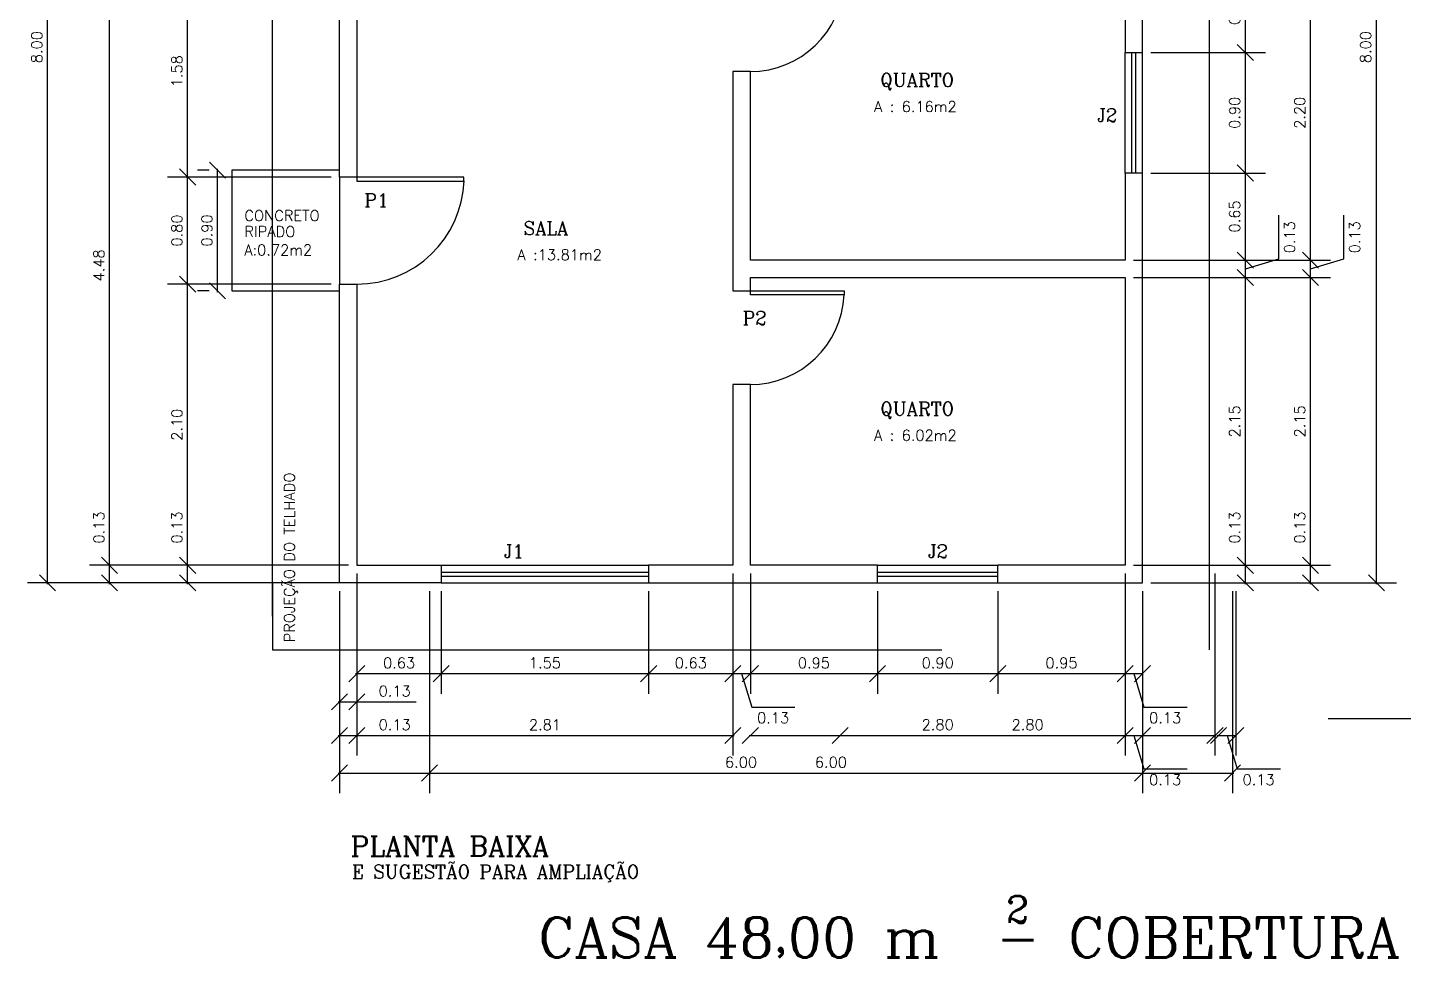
# Model space of a CAD drawing. Extents: x -49 to 264, y -41 to 22.
# Drawn here: x -48.51 to -38.22, y 8.01 to 14.95 of the extents above; entities that cross this region are included whole.
import ezdxf

# ---------------------------------------------------------------- set-up
doc = ezdxf.new("R2010")
doc.units = 0
doc.header["$LTSCALE"] = 20
doc.linetypes.add('DASHED2', pattern=[0.375, 0.25, -0.125])
doc.layers.get('0').update_dxf_attribs({"linetype": 'CONTINUOUS'})
doc.layers.get('DEFPOINTS').update_dxf_attribs({"linetype": 'CONTINUOUS'})
for name, color, linetype in [('COTA', 244, 'CONTINUOUS'), ('JANELA', 1, 'CONTINUOUS'), ('PAREDE', 7, 'CONTINUOUS'), ('PISO', 30, 'CONTINUOUS'), ('PORTA', 1, 'CONTINUOUS'), ('TEXTO', 1, 'CONTINUOUS'), ('VISTAL', 30, 'CONTINUOUS')]:
    doc.layers.add(name, color=color, linetype=linetype)
doc.styles.add('ROMANC', font='ROMANC.SHX')
doc.dimstyles.get("Standard").update_dxf_attribs({"dimtxt": 0.08, "dimasz": 0.12, "dimexe": 0.15, "dimexo": 0.0625, "dimgap": 0.04, "dimtad": 1, "dimzin": 0, "dimtxsty": 'ROMANC', "dimblk1": 'OBLIQUE', "dimblk2": 'OBLIQUE', "dimsah": 1, "dimcen": 0.09, "dimdle": 0.01, "dimclrd": 30, "dimclre": 30, "dimclrt": 244, "dimazin": 3, "dimtfac": 1, "dimtdec": 3, "dimtofl": 0, "dimtmove": 0, "dimatfit": 3, "dimtolj": 1, "dimtzin": 0})

# ---------------------------------------------------------------- blocks, each defined once
blk = doc.blocks.new('_OBLIQUE')
at = {"color": 0, "linetype": 'BYBLOCK'}
blk.add_line((-0.5, -0.5), (0.5, 0.5), dxfattribs=at)
blk = doc.blocks.new('*D260')
at = {"color": 30, "linetype": 'BYBLOCK'}
for p, q in [((-40.112, 18.804), (-38.276, 18.804)), ((-38.426, 10.794), (-38.426, 18.814)), ((-40.112, 10.804), (-38.276, 10.804))]:
    blk.add_line(p, q, dxfattribs=at)
at = {"layer": 'DEFPOINTS', "color": 0, "linetype": 'BYBLOCK'}
for p in [(-40.174, 18.804), (-38.426, 18.804), (-40.174, 10.804)]:
    blk.add_point(p, dxfattribs=at)
at = {"color": 30, "linetype": 'BYBLOCK', "xscale": 0.12, "yscale": 0.12, "zscale": 0.12}
for p, rotation in [((-38.426, 18.804), 90), ((-38.426, 10.804), 270)]:
    blk.add_blockref('_OBLIQUE', p, dxfattribs=dict(at, rotation=rotation))
at = {"color": 244, "linetype": 'BYBLOCK', "insert": (-38.506, 14.804), "char_height": 0.08, "attachment_point": 5, "rotation": 90, "style": 'ROMANC'}
blk.add_mtext('\\A1;8.00', dxfattribs=at)
blk = doc.blocks.new('*D254')
at = {"color": 30, "linetype": 'BYBLOCK'}
for p, q in [((-40.242, 13.084), (-38.768, 13.084)), ((-38.918, 10.924), (-38.918, 13.094))]:
    blk.add_line(p, q, dxfattribs=at)
at = {"layer": 'DEFPOINTS', "color": 0, "linetype": 'BYBLOCK'}
for p in [(-40.304, 13.084), (-38.918, 13.084), (-40.304, 10.934)]:
    blk.add_point(p, dxfattribs=at)
at = {"color": 30, "linetype": 'BYBLOCK', "xscale": 0.12, "yscale": 0.12, "zscale": 0.12}
for p, rotation in [((-38.918, 13.084), 90), ((-38.918, 10.934), 270)]:
    blk.add_blockref('_OBLIQUE', p, dxfattribs=dict(at, rotation=rotation))
at = {"color": 244, "linetype": 'BYBLOCK', "insert": (-38.998, 12.009), "char_height": 0.08, "attachment_point": 5, "rotation": 90, "style": 'ROMANC'}
blk.add_mtext('\\A1;2.15', dxfattribs=at)
blk = doc.blocks.new('*D253')
at = {"color": 30, "linetype": 'BYBLOCK'}
for p, q in [((-38.918, 10.934), (-38.918, 11.378)), ((-40.242, 10.934), (-38.768, 10.934)), ((-38.918, 10.794), (-38.918, 10.934)), ((-40.112, 10.804), (-38.768, 10.804))]:
    blk.add_line(p, q, dxfattribs=at)
at = {"layer": 'DEFPOINTS', "color": 0, "linetype": 'BYBLOCK'}
for p in [(-40.304, 10.934), (-38.918, 10.934), (-40.174, 10.804)]:
    blk.add_point(p, dxfattribs=at)
at = {"color": 30, "linetype": 'BYBLOCK', "xscale": 0.12, "yscale": 0.12, "zscale": 0.12}
for p, rotation in [((-38.918, 10.934), 90), ((-38.918, 10.804), 270)]:
    blk.add_blockref('_OBLIQUE', p, dxfattribs=dict(at, rotation=rotation))
at = {"color": 244, "linetype": 'BYBLOCK', "insert": (-38.998, 11.216), "char_height": 0.08, "attachment_point": 5, "rotation": 90, "style": 'ROMANC'}
blk.add_mtext('\\A1;0.13', dxfattribs=at)
blk = doc.blocks.new('*D243')
at = {"color": 30, "linetype": 'BYBLOCK'}
for p, q in [((-40.242, 13.084), (-39.255, 13.084)), ((-39.405, 10.924), (-39.405, 13.094))]:
    blk.add_line(p, q, dxfattribs=at)
at = {"layer": 'DEFPOINTS', "color": 0, "linetype": 'BYBLOCK'}
for p in [(-40.304, 13.084), (-39.405, 13.084), (-40.304, 10.934)]:
    blk.add_point(p, dxfattribs=at)
at = {"color": 30, "linetype": 'BYBLOCK', "xscale": 0.12, "yscale": 0.12, "zscale": 0.12}
for p, rotation in [((-39.405, 13.084), 90), ((-39.405, 10.934), 270)]:
    blk.add_blockref('_OBLIQUE', p, dxfattribs=dict(at, rotation=rotation))
at = {"color": 244, "linetype": 'BYBLOCK', "insert": (-39.485, 12.009), "char_height": 0.08, "attachment_point": 5, "rotation": 90, "style": 'ROMANC'}
blk.add_mtext('\\A1;2.15', dxfattribs=at)
blk = doc.blocks.new('*D242')
at = {"color": 30, "linetype": 'BYBLOCK'}
for p, q in [((-39.405, 10.934), (-39.405, 11.378)), ((-40.242, 10.934), (-39.255, 10.934)), ((-39.405, 10.794), (-39.405, 10.934)), ((-40.112, 10.804), (-39.255, 10.804))]:
    blk.add_line(p, q, dxfattribs=at)
at = {"layer": 'DEFPOINTS', "color": 0, "linetype": 'BYBLOCK'}
for p in [(-40.304, 10.934), (-39.405, 10.934), (-40.174, 10.804)]:
    blk.add_point(p, dxfattribs=at)
at = {"color": 30, "linetype": 'BYBLOCK', "xscale": 0.12, "yscale": 0.12, "zscale": 0.12}
for p, rotation in [((-39.405, 10.934), 90), ((-39.405, 10.804), 270)]:
    blk.add_blockref('_OBLIQUE', p, dxfattribs=dict(at, rotation=rotation))
at = {"color": 244, "linetype": 'BYBLOCK', "insert": (-39.485, 11.216), "char_height": 0.08, "attachment_point": 5, "rotation": 90, "style": 'ROMANC'}
blk.add_mtext('\\A1;0.13', dxfattribs=at)
blk = doc.blocks.new('*D241')
at = {"color": 30, "linetype": 'BYBLOCK'}
for p, q in [((-46.143, 18.804), (-48.506, 18.804)), ((-48.356, 10.794), (-48.356, 18.814)), ((-46.143, 10.804), (-48.506, 10.804))]:
    blk.add_line(p, q, dxfattribs=at)
at = {"layer": 'DEFPOINTS', "color": 0, "linetype": 'BYBLOCK'}
for p in [(-48.356, 18.804), (-46.08, 18.804), (-46.08, 10.804)]:
    blk.add_point(p, dxfattribs=at)
at = {"color": 30, "linetype": 'BYBLOCK', "xscale": 0.12, "yscale": 0.12, "zscale": 0.12}
for p, rotation in [((-48.356, 18.804), 90), ((-48.356, 10.804), 270)]:
    blk.add_blockref('_OBLIQUE', p, dxfattribs=dict(at, rotation=rotation))
at = {"color": 244, "linetype": 'BYBLOCK', "insert": (-48.436, 14.804), "char_height": 0.08, "attachment_point": 5, "rotation": 90, "style": 'ROMANC'}
blk.add_mtext('\\A1;8.00', dxfattribs=at)
blk = doc.blocks.new('*D235')
at = {"color": 30, "linetype": 'BYBLOCK'}
for p, q in [((-47.892, 10.924), (-47.892, 15.424)), ((-46.107, 15.414), (-48.042, 15.414))]:
    blk.add_line(p, q, dxfattribs=at)
at = {"layer": 'DEFPOINTS', "color": 0, "linetype": 'BYBLOCK'}
for p in [(-47.892, 15.414), (-46.044, 15.414), (-46.044, 10.934)]:
    blk.add_point(p, dxfattribs=at)
at = {"color": 30, "linetype": 'BYBLOCK', "xscale": 0.12, "yscale": 0.12, "zscale": 0.12}
for p, rotation in [((-47.892, 15.414), 90), ((-47.892, 10.934), 270)]:
    blk.add_blockref('_OBLIQUE', p, dxfattribs=dict(at, rotation=rotation))
at = {"color": 244, "linetype": 'BYBLOCK', "insert": (-47.972, 13.174), "char_height": 0.08, "attachment_point": 5, "rotation": 90, "style": 'ROMANC'}
blk.add_mtext('\\A1;4.48', dxfattribs=at)
blk = doc.blocks.new('*D234')
at = {"color": 30, "linetype": 'BYBLOCK'}
for p, q in [((-47.892, 10.934), (-47.892, 11.378)), ((-46.107, 10.934), (-48.042, 10.934)), ((-47.892, 10.794), (-47.892, 10.934)), ((-46.237, 10.804), (-48.042, 10.804))]:
    blk.add_line(p, q, dxfattribs=at)
at = {"layer": 'DEFPOINTS', "color": 0, "linetype": 'BYBLOCK'}
for p in [(-47.892, 10.934), (-46.044, 10.934), (-46.174, 10.804)]:
    blk.add_point(p, dxfattribs=at)
at = {"color": 30, "linetype": 'BYBLOCK', "xscale": 0.12, "yscale": 0.12, "zscale": 0.12}
for p, rotation in [((-47.892, 10.934), 90), ((-47.892, 10.804), 270)]:
    blk.add_blockref('_OBLIQUE', p, dxfattribs=dict(at, rotation=rotation))
at = {"color": 244, "linetype": 'BYBLOCK', "insert": (-47.972, 11.216), "char_height": 0.08, "attachment_point": 5, "rotation": 90, "style": 'ROMANC'}
blk.add_mtext('\\A1;0.13', dxfattribs=at)
blk = doc.blocks.new('*D228')
at = {"color": 30, "linetype": 'BYBLOCK'}
for p, q in [((-46.237, 13.034), (-47.459, 13.034)), ((-47.309, 10.924), (-47.309, 13.044))]:
    blk.add_line(p, q, dxfattribs=at)
at = {"layer": 'DEFPOINTS', "color": 0, "linetype": 'BYBLOCK'}
for p in [(-47.309, 13.034), (-46.174, 13.034), (-46.044, 10.934)]:
    blk.add_point(p, dxfattribs=at)
at = {"color": 30, "linetype": 'BYBLOCK', "xscale": 0.12, "yscale": 0.12, "zscale": 0.12}
for p, rotation in [((-47.309, 13.034), 90), ((-47.309, 10.934), 270)]:
    blk.add_blockref('_OBLIQUE', p, dxfattribs=dict(at, rotation=rotation))
at = {"color": 244, "linetype": 'BYBLOCK', "insert": (-47.389, 11.984), "char_height": 0.08, "attachment_point": 5, "rotation": 90, "style": 'ROMANC'}
blk.add_mtext('\\A1;2.10', dxfattribs=at)
blk = doc.blocks.new('*D227')
at = {"color": 30, "linetype": 'BYBLOCK'}
for p, q in [((-47.309, 10.934), (-47.309, 11.378)), ((-46.107, 10.934), (-47.459, 10.934)), ((-47.309, 10.794), (-47.309, 10.934)), ((-46.237, 10.804), (-47.459, 10.804))]:
    blk.add_line(p, q, dxfattribs=at)
at = {"layer": 'DEFPOINTS', "color": 0, "linetype": 'BYBLOCK'}
for p in [(-47.309, 10.934), (-46.044, 10.934), (-46.174, 10.804)]:
    blk.add_point(p, dxfattribs=at)
at = {"color": 30, "linetype": 'BYBLOCK', "xscale": 0.12, "yscale": 0.12, "zscale": 0.12}
for p, rotation in [((-47.309, 10.934), 90), ((-47.309, 10.804), 270)]:
    blk.add_blockref('_OBLIQUE', p, dxfattribs=dict(at, rotation=rotation))
at = {"color": 244, "linetype": 'BYBLOCK', "insert": (-47.389, 11.216), "char_height": 0.08, "attachment_point": 5, "rotation": 90, "style": 'ROMANC'}
blk.add_mtext('\\A1;0.13', dxfattribs=at)
blk = doc.blocks.new('*D275')
at = {"color": 30, "linetype": 'BYBLOCK'}
for p, q in [((11.791, 13.084), (12.459, 13.084)), ((12.309, 13.094), (12.309, 10.924)), ((11.791, 10.934), (12.459, 10.934)), ((-46.174, 10.742), (-46.174, 9.233)), ((-40.174, 10.742), (-40.174, 9.233)), ((-46.184, 9.383), (-40.164, 9.383))]:
    blk.add_line(p, q, dxfattribs=at)
at = {"layer": 'DEFPOINTS', "color": 0, "linetype": 'BYBLOCK'}
for p in [(22.485, 17.906), (22.64, 17.906), (6.424, 15.544), (8.104, 15.544), (8.104, 15.544), (22.64, 15.476), (11.491, 13.084), (11.491, 10.934), (12.309, 10.934), (-46.174, 10.804), (-40.174, 10.804), (-40.174, 9.383)]:
    blk.add_point(p, dxfattribs=at)
at = {"color": 30, "linetype": 'BYBLOCK', "xscale": 0.12, "yscale": 0.12, "zscale": 0.12}
for p, rotation in [((12.309, 13.084), 90), ((12.309, 10.934), 270), ((-46.174, 9.383), 180)]:
    blk.add_blockref('_OBLIQUE', p, dxfattribs=dict(at, rotation=rotation))
blk.add_blockref('_OBLIQUE', (-40.174, 9.383), dxfattribs=at)
at = {"color": 244, "linetype": 'BYBLOCK', "char_height": 0.08, "attachment_point": 5, "rotation": 90, "style": 'ROMANC'}
for s, insert in [('\\A1;2.43', (22.405, 16.691)), ('\\A1;2.15', (12.229, 12.009))]:
    blk.add_mtext(s, dxfattribs=dict(at, insert=insert))
at = {"color": 244, "linetype": 'BYBLOCK', "char_height": 0.08, "attachment_point": 5, "style": 'ROMANC'}
for s, insert in [('\\A1;1.68', (7.264, 15.624)), ('\\A1;6.00', (-43.174, 9.463))]:
    blk.add_mtext(s, dxfattribs=dict(at, insert=insert))
blk = doc.blocks.new('*D271')
at = {"color": 30, "linetype": 'BYBLOCK'}
for p, q in [((-46.044, 10.872), (-46.044, 9.513)), ((-46.174, 10.742), (-46.174, 9.513)), ((-46.184, 9.663), (-46.044, 9.663)), ((-46.044, 9.663), (-45.601, 9.663))]:
    blk.add_line(p, q, dxfattribs=at)
at = {"layer": 'DEFPOINTS', "color": 0, "linetype": 'BYBLOCK'}
for p in [(-46.044, 10.934), (-46.174, 10.804), (-46.044, 9.663)]:
    blk.add_point(p, dxfattribs=at)
at = {"color": 30, "linetype": 'BYBLOCK', "xscale": 0.12, "yscale": 0.12, "zscale": 0.12, "rotation": 180}
blk.add_blockref('_OBLIQUE', (-46.174, 9.663), dxfattribs=at)
at = {"color": 30, "linetype": 'BYBLOCK', "xscale": 0.12, "yscale": 0.12, "zscale": 0.12}
blk.add_blockref('_OBLIQUE', (-46.044, 9.663), dxfattribs=at)
at = {"color": 244, "linetype": 'BYBLOCK', "insert": (-45.762, 9.743), "char_height": 0.08, "attachment_point": 5, "style": 'ROMANC'}
blk.add_mtext('\\A1;0.13', dxfattribs=at)
blk = doc.blocks.new('*D262')
at = {"color": 30, "linetype": 'BYBLOCK'}
for p, q in [((-46.044, 10.661), (-46.044, 9.765)), ((-46.174, 10.531), (-46.174, 9.765)), ((-46.184, 9.915), (-46.044, 9.915)), ((-46.044, 9.915), (-45.601, 9.915))]:
    blk.add_line(p, q, dxfattribs=at)
at = {"layer": 'DEFPOINTS', "color": 0, "linetype": 'BYBLOCK'}
for p in [(-46.044, 10.724), (-46.174, 10.594), (-46.044, 9.915)]:
    blk.add_point(p, dxfattribs=at)
at = {"color": 30, "linetype": 'BYBLOCK', "xscale": 0.12, "yscale": 0.12, "zscale": 0.12, "rotation": 180}
blk.add_blockref('_OBLIQUE', (-46.174, 9.915), dxfattribs=at)
at = {"color": 30, "linetype": 'BYBLOCK', "xscale": 0.12, "yscale": 0.12, "zscale": 0.12}
blk.add_blockref('_OBLIQUE', (-46.044, 9.915), dxfattribs=at)
at = {"color": 244, "linetype": 'BYBLOCK', "insert": (-45.762, 9.995), "char_height": 0.08, "attachment_point": 5, "style": 'ROMANC'}
blk.add_mtext('\\A1;0.13', dxfattribs=at)
blk = doc.blocks.new('*D273')
at = {"color": 30, "linetype": 'BYBLOCK'}
for p, q in [((11.791, 18.674), (12.455, 18.674)), ((12.305, 18.684), (12.305, 15.534)), ((11.791, 15.544), (12.455, 15.544)), ((-40.304, 10.872), (-40.304, 9.513)), ((-43.114, 9.663), (-40.294, 9.663))]:
    blk.add_line(p, q, dxfattribs=at)
at = {"layer": 'DEFPOINTS', "color": 0, "linetype": 'BYBLOCK'}
for p in [(11.491, 18.674), (11.491, 15.544), (12.305, 15.544), (-43.104, 10.934), (-40.304, 10.934), (-40.304, 9.663)]:
    blk.add_point(p, dxfattribs=at)
at = {"color": 30, "linetype": 'BYBLOCK', "xscale": 0.12, "yscale": 0.12, "zscale": 0.12}
for p, rotation in [((12.305, 18.674), 90), ((12.305, 15.544), 270), ((-43.104, 9.663), 180)]:
    blk.add_blockref('_OBLIQUE', p, dxfattribs=dict(at, rotation=rotation))
blk.add_blockref('_OBLIQUE', (-40.304, 9.663), dxfattribs=at)
at = {"color": 244, "linetype": 'BYBLOCK', "insert": (12.225, 17.109), "char_height": 0.08, "attachment_point": 5, "rotation": 90, "style": 'ROMANC'}
blk.add_mtext('\\A1;3.13', dxfattribs=at)
at = {"color": 244, "linetype": 'BYBLOCK', "insert": (-41.704, 9.743), "char_height": 0.08, "attachment_point": 5, "style": 'ROMANC'}
blk.add_mtext('\\A1;2.80', dxfattribs=at)
blk = doc.blocks.new('*D268')
at = {"color": 30, "linetype": 'BYBLOCK'}
for p, q in [((-41.254, 10.742), (-41.254, 9.975)), ((-42.164, 10.125), (-41.244, 10.125))]:
    blk.add_line(p, q, dxfattribs=at)
at = {"layer": 'DEFPOINTS', "color": 0, "linetype": 'BYBLOCK'}
for p in [(-42.154, 10.804), (-41.254, 10.804), (-41.254, 10.125)]:
    blk.add_point(p, dxfattribs=at)
at = {"color": 30, "linetype": 'BYBLOCK', "xscale": 0.12, "yscale": 0.12, "zscale": 0.12, "rotation": 180}
blk.add_blockref('_OBLIQUE', (-42.154, 10.125), dxfattribs=at)
at = {"color": 30, "linetype": 'BYBLOCK', "xscale": 0.12, "yscale": 0.12, "zscale": 0.12}
blk.add_blockref('_OBLIQUE', (-41.254, 10.125), dxfattribs=at)
at = {"color": 244, "linetype": 'BYBLOCK', "insert": (-41.704, 10.205), "char_height": 0.08, "attachment_point": 5, "style": 'ROMANC'}
blk.add_mtext('\\A1;0.90', dxfattribs=at)
blk = doc.blocks.new('*D272')
at = {"color": 30, "linetype": 'BYBLOCK'}
for p, q in [((-43.234, 10.872), (-43.234, 9.513)), ((-46.054, 9.663), (-43.224, 9.663))]:
    blk.add_line(p, q, dxfattribs=at)
at = {"layer": 'DEFPOINTS', "color": 0, "linetype": 'BYBLOCK'}
for p in [(-46.044, 10.934), (-43.234, 10.934), (-43.234, 9.663)]:
    blk.add_point(p, dxfattribs=at)
at = {"color": 30, "linetype": 'BYBLOCK', "xscale": 0.12, "yscale": 0.12, "zscale": 0.12, "rotation": 180}
blk.add_blockref('_OBLIQUE', (-46.044, 9.663), dxfattribs=at)
at = {"color": 30, "linetype": 'BYBLOCK', "xscale": 0.12, "yscale": 0.12, "zscale": 0.12}
blk.add_blockref('_OBLIQUE', (-43.234, 9.663), dxfattribs=at)
at = {"color": 244, "linetype": 'BYBLOCK', "insert": (-44.639, 9.743), "char_height": 0.08, "attachment_point": 5, "style": 'ROMANC'}
blk.add_mtext('\\A1;2.81', dxfattribs=at)
blk = doc.blocks.new('*D265')
at = {"color": 30, "linetype": 'BYBLOCK'}
for p, q in [((-43.234, 10.872), (-43.234, 9.975)), ((-43.874, 10.125), (-43.224, 10.125))]:
    blk.add_line(p, q, dxfattribs=at)
at = {"layer": 'DEFPOINTS', "color": 0, "linetype": 'BYBLOCK'}
for p in [(-43.234, 10.934), (-43.864, 10.804), (-43.234, 10.125)]:
    blk.add_point(p, dxfattribs=at)
at = {"color": 30, "linetype": 'BYBLOCK', "xscale": 0.12, "yscale": 0.12, "zscale": 0.12, "rotation": 180}
blk.add_blockref('_OBLIQUE', (-43.864, 10.125), dxfattribs=at)
at = {"color": 30, "linetype": 'BYBLOCK', "xscale": 0.12, "yscale": 0.12, "zscale": 0.12}
blk.add_blockref('_OBLIQUE', (-43.234, 10.125), dxfattribs=at)
at = {"color": 244, "linetype": 'BYBLOCK', "insert": (-43.549, 10.205), "char_height": 0.08, "attachment_point": 5, "style": 'ROMANC'}
blk.add_mtext('\\A1;0.63', dxfattribs=at)
blk = doc.blocks.new('*D264')
at = {"color": 30, "linetype": 'BYBLOCK'}
for p, q in [((-43.864, 10.742), (-43.864, 9.975)), ((-45.424, 10.125), (-43.854, 10.125))]:
    blk.add_line(p, q, dxfattribs=at)
at = {"layer": 'DEFPOINTS', "color": 0, "linetype": 'BYBLOCK'}
for p in [(-45.414, 10.804), (-43.864, 10.804), (-43.864, 10.125)]:
    blk.add_point(p, dxfattribs=at)
at = {"color": 30, "linetype": 'BYBLOCK', "xscale": 0.12, "yscale": 0.12, "zscale": 0.12, "rotation": 180}
blk.add_blockref('_OBLIQUE', (-45.414, 10.125), dxfattribs=at)
at = {"color": 30, "linetype": 'BYBLOCK', "xscale": 0.12, "yscale": 0.12, "zscale": 0.12}
blk.add_blockref('_OBLIQUE', (-43.864, 10.125), dxfattribs=at)
at = {"color": 244, "linetype": 'BYBLOCK', "insert": (-44.639, 10.205), "char_height": 0.08, "attachment_point": 5, "style": 'ROMANC'}
blk.add_mtext('\\A1;1.55', dxfattribs=at)
blk = doc.blocks.new('*D263')
at = {"color": 30, "linetype": 'BYBLOCK'}
for p, q in [((-45.414, 10.742), (-45.414, 9.975)), ((-46.054, 10.125), (-45.404, 10.125))]:
    blk.add_line(p, q, dxfattribs=at)
at = {"layer": 'DEFPOINTS', "color": 0, "linetype": 'BYBLOCK'}
for p in [(-46.044, 10.934), (-45.414, 10.804), (-45.414, 10.125)]:
    blk.add_point(p, dxfattribs=at)
at = {"color": 30, "linetype": 'BYBLOCK', "xscale": 0.12, "yscale": 0.12, "zscale": 0.12, "rotation": 180}
blk.add_blockref('_OBLIQUE', (-46.044, 10.125), dxfattribs=at)
at = {"color": 30, "linetype": 'BYBLOCK', "xscale": 0.12, "yscale": 0.12, "zscale": 0.12}
blk.add_blockref('_OBLIQUE', (-45.414, 10.125), dxfattribs=at)
at = {"color": 244, "linetype": 'BYBLOCK', "insert": (-45.729, 10.205), "char_height": 0.08, "attachment_point": 5, "style": 'ROMANC'}
blk.add_mtext('\\A1;0.63', dxfattribs=at)
blk = doc.blocks.new('*D267')
at = {"color": 30, "linetype": 'BYBLOCK'}
for p, q in [((-42.154, 10.742), (-42.154, 9.975)), ((-43.114, 10.125), (-42.144, 10.125))]:
    blk.add_line(p, q, dxfattribs=at)
at = {"layer": 'DEFPOINTS', "color": 0, "linetype": 'BYBLOCK'}
for p in [(-43.104, 10.934), (-42.154, 10.804), (-42.154, 10.125)]:
    blk.add_point(p, dxfattribs=at)
at = {"color": 30, "linetype": 'BYBLOCK', "xscale": 0.12, "yscale": 0.12, "zscale": 0.12, "rotation": 180}
blk.add_blockref('_OBLIQUE', (-43.104, 10.125), dxfattribs=at)
at = {"color": 30, "linetype": 'BYBLOCK', "xscale": 0.12, "yscale": 0.12, "zscale": 0.12}
blk.add_blockref('_OBLIQUE', (-42.154, 10.125), dxfattribs=at)
at = {"color": 244, "linetype": 'BYBLOCK', "insert": (-42.629, 10.205), "char_height": 0.08, "attachment_point": 5, "style": 'ROMANC'}
blk.add_mtext('\\A1;0.95', dxfattribs=at)
blk = doc.blocks.new('*D266')
at = {"color": 30, "linetype": 'BYBLOCK'}
for p, q in [((-43.104, 10.872), (-43.104, 9.975)), ((-43.244, 10.125), (-43.104, 10.125)), ((-43.169, 10.125), (-43.094, 9.875)), ((-43.094, 9.875), (-42.771, 9.875))]:
    blk.add_line(p, q, dxfattribs=at)
at = {"layer": 'DEFPOINTS', "color": 0, "linetype": 'BYBLOCK'}
for p in [(-43.234, 10.934), (-43.104, 10.934), (-43.104, 10.125)]:
    blk.add_point(p, dxfattribs=at)
at = {"color": 30, "linetype": 'BYBLOCK', "xscale": 0.12, "yscale": 0.12, "zscale": 0.12, "rotation": 180}
blk.add_blockref('_OBLIQUE', (-43.234, 10.125), dxfattribs=at)
at = {"color": 30, "linetype": 'BYBLOCK', "xscale": 0.12, "yscale": 0.12, "zscale": 0.12}
blk.add_blockref('_OBLIQUE', (-43.104, 10.125), dxfattribs=at)
at = {"color": 244, "linetype": 'BYBLOCK', "insert": (-43.054, 9.795), "char_height": 0.08, "attachment_point": 4, "style": 'ROMANC'}
blk.add_mtext('\\A1;0.13', dxfattribs=at)
blk = doc.blocks.new('*D274')
at = {"color": 30, "linetype": 'BYBLOCK'}
for p, q in [((17.798, 15.476), (17.798, 16.04)), ((12.28, 15.424), (12.28, 13.204)), ((17.7, 15.476), (17.648, 15.476)), ((17.7, 15.426), (17.648, 15.426)), ((17.798, 15.426), (17.798, 15.426)), ((11.791, 15.414), (12.43, 15.414)), ((11.791, 13.214), (12.43, 13.214)), ((-40.174, 10.742), (-40.174, 9.513)), ((-40.314, 9.663), (-40.174, 9.663)), ((-40.239, 9.663), (-40.164, 9.413)), ((-40.164, 9.413), (-39.841, 9.413))]:
    blk.add_line(p, q, dxfattribs=at)
at = {"layer": 'DEFPOINTS', "color": 0, "linetype": 'BYBLOCK'}
for p in [(17.798, 15.476), (18, 15.476), (18, 15.426), (11.491, 15.414), (11.491, 13.214), (12.28, 13.214), (-40.304, 10.934), (-40.174, 10.804), (-40.174, 9.663)]:
    blk.add_point(p, dxfattribs=at)
at = {"color": 30, "linetype": 'BYBLOCK', "xscale": 0.12, "yscale": 0.12, "zscale": 0.12}
for p, rotation in [((17.798, 15.476), 270), ((12.28, 15.414), 90), ((17.798, 15.426), 90), ((12.28, 13.214), 270), ((-40.304, 9.663), 180)]:
    blk.add_blockref('_OBLIQUE', p, dxfattribs=dict(at, rotation=rotation))
blk.add_blockref('_OBLIQUE', (-40.174, 9.663), dxfattribs=at)
at = {"color": 244, "linetype": 'BYBLOCK', "char_height": 0.08, "attachment_point": 5, "rotation": 90, "style": 'ROMANC'}
for s, insert in [('\\A1;{0.03}', (17.718, 15.878)), ('\\A1;2.20', (12.2, 14.314))]:
    blk.add_mtext(s, dxfattribs=dict(at, insert=insert))
at = {"color": 244, "linetype": 'BYBLOCK', "insert": (-40.124, 9.333), "char_height": 0.08, "attachment_point": 4, "style": 'ROMANC'}
blk.add_mtext('\\A1;0.13', dxfattribs=at)
blk = doc.blocks.new('*D270')
at = {"color": 30, "linetype": 'BYBLOCK'}
for p, q in [((-40.174, 10.742), (-40.174, 9.975)), ((-40.314, 10.125), (-40.174, 10.125)), ((-40.239, 10.125), (-40.164, 9.875)), ((-40.164, 9.875), (-39.841, 9.875))]:
    blk.add_line(p, q, dxfattribs=at)
at = {"layer": 'DEFPOINTS', "color": 0, "linetype": 'BYBLOCK'}
for p in [(-40.304, 10.934), (-40.174, 10.804), (-40.174, 10.125)]:
    blk.add_point(p, dxfattribs=at)
at = {"color": 30, "linetype": 'BYBLOCK', "xscale": 0.12, "yscale": 0.12, "zscale": 0.12, "rotation": 180}
blk.add_blockref('_OBLIQUE', (-40.304, 10.125), dxfattribs=at)
at = {"color": 30, "linetype": 'BYBLOCK', "xscale": 0.12, "yscale": 0.12, "zscale": 0.12}
blk.add_blockref('_OBLIQUE', (-40.174, 10.125), dxfattribs=at)
at = {"color": 244, "linetype": 'BYBLOCK', "insert": (-40.124, 9.795), "char_height": 0.08, "attachment_point": 4, "style": 'ROMANC'}
blk.add_mtext('\\A1;0.13', dxfattribs=at)
blk = doc.blocks.new('*D269')
at = {"color": 30, "linetype": 'BYBLOCK'}
for p, q in [((-40.304, 10.872), (-40.304, 9.975)), ((-41.264, 10.125), (-40.294, 10.125))]:
    blk.add_line(p, q, dxfattribs=at)
at = {"layer": 'DEFPOINTS', "color": 0, "linetype": 'BYBLOCK'}
for p in [(-40.304, 10.934), (-41.254, 10.804), (-40.304, 10.125)]:
    blk.add_point(p, dxfattribs=at)
at = {"color": 30, "linetype": 'BYBLOCK', "xscale": 0.12, "yscale": 0.12, "zscale": 0.12, "rotation": 180}
blk.add_blockref('_OBLIQUE', (-41.254, 10.125), dxfattribs=at)
at = {"color": 30, "linetype": 'BYBLOCK', "xscale": 0.12, "yscale": 0.12, "zscale": 0.12}
blk.add_blockref('_OBLIQUE', (-40.304, 10.125), dxfattribs=at)
at = {"color": 244, "linetype": 'BYBLOCK', "insert": (-40.779, 10.205), "char_height": 0.08, "attachment_point": 5, "style": 'ROMANC'}
blk.add_mtext('\\A1;0.95', dxfattribs=at)
blk = doc.blocks.new('*D230')
at = {"color": 30, "linetype": 'BYBLOCK'}
for p, q in [((-47.309, 13.824), (-47.309, 15.424)), ((-46.107, 15.414), (-47.459, 15.414))]:
    blk.add_line(p, q, dxfattribs=at)
at = {"layer": 'DEFPOINTS', "color": 0, "linetype": 'BYBLOCK'}
for p in [(-47.309, 15.414), (-46.044, 15.414), (-46.174, 13.834)]:
    blk.add_point(p, dxfattribs=at)
at = {"color": 30, "linetype": 'BYBLOCK', "xscale": 0.12, "yscale": 0.12, "zscale": 0.12}
for p, rotation in [((-47.309, 15.414), 90), ((-47.309, 13.834), 270)]:
    blk.add_blockref('_OBLIQUE', p, dxfattribs=dict(at, rotation=rotation))
at = {"color": 244, "linetype": 'BYBLOCK', "insert": (-47.389, 14.624), "char_height": 0.08, "attachment_point": 5, "rotation": 90, "style": 'ROMANC'}
blk.add_mtext('\\A1;1.58', dxfattribs=at)
blk = doc.blocks.new('*D229')
at = {"color": 30, "linetype": 'BYBLOCK'}
for p, q in [((-46.237, 13.834), (-47.459, 13.834)), ((-47.309, 13.024), (-47.309, 13.844))]:
    blk.add_line(p, q, dxfattribs=at)
at = {"layer": 'DEFPOINTS', "color": 0, "linetype": 'BYBLOCK'}
for p in [(-47.309, 13.834), (-46.174, 13.834), (-46.174, 13.034)]:
    blk.add_point(p, dxfattribs=at)
at = {"color": 30, "linetype": 'BYBLOCK', "xscale": 0.12, "yscale": 0.12, "zscale": 0.12}
for p, rotation in [((-47.309, 13.834), 90), ((-47.309, 13.034), 270)]:
    blk.add_blockref('_OBLIQUE', p, dxfattribs=dict(at, rotation=rotation))
at = {"color": 244, "linetype": 'BYBLOCK', "insert": (-47.389, 13.434), "char_height": 0.08, "attachment_point": 5, "rotation": 90, "style": 'ROMANC'}
blk.add_mtext('\\A1;0.80', dxfattribs=at)
blk = doc.blocks.new('*D233')
at = {"color": 30, "linetype": 'BYBLOCK'}
for p, q in [((-47.147, 13.885), (-47.235, 13.885)), ((-47.085, 12.975), (-47.085, 13.895)), ((-47.147, 12.985), (-47.235, 12.985))]:
    blk.add_line(p, q, dxfattribs=at)
at = {"layer": 'DEFPOINTS', "color": 0, "linetype": 'BYBLOCK'}
for p in [(-47.085, 13.885), (-47.085, 13.885), (-47.085, 12.985)]:
    blk.add_point(p, dxfattribs=at)
at = {"color": 30, "linetype": 'BYBLOCK', "xscale": 0.12, "yscale": 0.12, "zscale": 0.12}
for p, rotation in [((-47.085, 13.885), 90), ((-47.085, 12.985), 270)]:
    blk.add_blockref('_OBLIQUE', p, dxfattribs=dict(at, rotation=rotation))
at = {"color": 244, "linetype": 'BYBLOCK', "insert": (-47.165, 13.435), "char_height": 0.08, "attachment_point": 5, "rotation": 90, "style": 'ROMANC'}
blk.add_mtext('\\A1;0.90', dxfattribs=at)
blk = doc.blocks.new('*D256')
at = {"color": 30, "linetype": 'BYBLOCK'}
for p, q in [((-38.918, 13.204), (-38.918, 15.424)), ((-40.242, 15.414), (-38.768, 15.414))]:
    blk.add_line(p, q, dxfattribs=at)
at = {"layer": 'DEFPOINTS', "color": 0, "linetype": 'BYBLOCK'}
for p in [(-40.304, 15.414), (-38.918, 15.414), (-40.304, 13.214)]:
    blk.add_point(p, dxfattribs=at)
at = {"color": 30, "linetype": 'BYBLOCK', "xscale": 0.12, "yscale": 0.12, "zscale": 0.12}
for p, rotation in [((-38.918, 15.414), 90), ((-38.918, 13.214), 270)]:
    blk.add_blockref('_OBLIQUE', p, dxfattribs=dict(at, rotation=rotation))
at = {"color": 244, "linetype": 'BYBLOCK', "insert": (-38.998, 14.314), "char_height": 0.08, "attachment_point": 5, "rotation": 90, "style": 'ROMANC'}
blk.add_mtext('\\A1;2.20', dxfattribs=at)
blk = doc.blocks.new('*D246')
at = {"color": 30, "linetype": 'BYBLOCK'}
for p, q in [((-40.112, 14.764), (-39.255, 14.764)), ((-39.405, 13.854), (-39.405, 14.774))]:
    blk.add_line(p, q, dxfattribs=at)
at = {"layer": 'DEFPOINTS', "color": 0, "linetype": 'BYBLOCK'}
for p in [(-40.174, 14.764), (-39.405, 14.764), (-40.174, 13.864)]:
    blk.add_point(p, dxfattribs=at)
at = {"color": 30, "linetype": 'BYBLOCK', "xscale": 0.12, "yscale": 0.12, "zscale": 0.12}
for p, rotation in [((-39.405, 14.764), 90), ((-39.405, 13.864), 270)]:
    blk.add_blockref('_OBLIQUE', p, dxfattribs=dict(at, rotation=rotation))
at = {"color": 244, "linetype": 'BYBLOCK', "insert": (-39.485, 14.314), "char_height": 0.08, "attachment_point": 5, "rotation": 90, "style": 'ROMANC'}
blk.add_mtext('\\A1;0.90', dxfattribs=at)
blk = doc.blocks.new('*D255')
at = {"color": 30, "linetype": 'BYBLOCK'}
for p, q in [((-38.668, 13.224), (-38.668, 13.548)), ((-40.242, 13.214), (-38.768, 13.214)), ((-38.918, 13.149), (-38.668, 13.224)), ((-38.918, 13.074), (-38.918, 13.214))]:
    blk.add_line(p, q, dxfattribs=at)
at = {"layer": 'DEFPOINTS', "color": 0, "linetype": 'BYBLOCK'}
for p in [(-40.304, 13.214), (-38.918, 13.214), (-40.304, 13.084)]:
    blk.add_point(p, dxfattribs=at)
at = {"color": 30, "linetype": 'BYBLOCK', "xscale": 0.12, "yscale": 0.12, "zscale": 0.12}
for p, rotation in [((-38.918, 13.214), 90), ((-38.918, 13.084), 270)]:
    blk.add_blockref('_OBLIQUE', p, dxfattribs=dict(at, rotation=rotation))
at = {"color": 244, "linetype": 'BYBLOCK', "insert": (-38.588, 13.264), "char_height": 0.08, "attachment_point": 4, "rotation": 90, "style": 'ROMANC'}
blk.add_mtext('\\A1;0.13', dxfattribs=at)
blk = doc.blocks.new('*D244')
at = {"color": 30, "linetype": 'BYBLOCK'}
for p, q in [((-39.155, 13.224), (-39.155, 13.548)), ((-40.242, 13.214), (-39.255, 13.214)), ((-39.405, 13.149), (-39.155, 13.224)), ((-39.405, 13.074), (-39.405, 13.214))]:
    blk.add_line(p, q, dxfattribs=at)
at = {"layer": 'DEFPOINTS', "color": 0, "linetype": 'BYBLOCK'}
for p in [(-40.304, 13.214), (-39.405, 13.214), (-40.304, 13.084)]:
    blk.add_point(p, dxfattribs=at)
at = {"color": 30, "linetype": 'BYBLOCK', "xscale": 0.12, "yscale": 0.12, "zscale": 0.12}
for p, rotation in [((-39.405, 13.214), 90), ((-39.405, 13.084), 270)]:
    blk.add_blockref('_OBLIQUE', p, dxfattribs=dict(at, rotation=rotation))
at = {"color": 244, "linetype": 'BYBLOCK', "insert": (-39.075, 13.264), "char_height": 0.08, "attachment_point": 4, "rotation": 90, "style": 'ROMANC'}
blk.add_mtext('\\A1;0.13', dxfattribs=at)
blk = doc.blocks.new('*D245')
at = {"color": 30, "linetype": 'BYBLOCK'}
for p, q in [((-40.112, 13.864), (-39.255, 13.864)), ((-39.405, 13.204), (-39.405, 13.874))]:
    blk.add_line(p, q, dxfattribs=at)
at = {"layer": 'DEFPOINTS', "color": 0, "linetype": 'BYBLOCK'}
for p in [(-40.174, 13.864), (-39.405, 13.864), (-40.304, 13.214)]:
    blk.add_point(p, dxfattribs=at)
at = {"color": 30, "linetype": 'BYBLOCK', "xscale": 0.12, "yscale": 0.12, "zscale": 0.12}
for p, rotation in [((-39.405, 13.864), 90), ((-39.405, 13.214), 270)]:
    blk.add_blockref('_OBLIQUE', p, dxfattribs=dict(at, rotation=rotation))
at = {"color": 244, "linetype": 'BYBLOCK', "insert": (-39.485, 13.539), "char_height": 0.08, "attachment_point": 5, "rotation": 90, "style": 'ROMANC'}
blk.add_mtext('\\A1;0.65', dxfattribs=at)
blk = doc.blocks.new('*D247')
at = {"color": 30, "linetype": 'BYBLOCK'}
for p, q in [((-39.405, 14.754), (-39.405, 15.424)), ((-40.242, 15.414), (-39.255, 15.414))]:
    blk.add_line(p, q, dxfattribs=at)
at = {"layer": 'DEFPOINTS', "color": 0, "linetype": 'BYBLOCK'}
for p in [(-40.304, 15.414), (-39.405, 15.414), (-40.174, 14.764)]:
    blk.add_point(p, dxfattribs=at)
at = {"color": 30, "linetype": 'BYBLOCK', "xscale": 0.12, "yscale": 0.12, "zscale": 0.12}
for p, rotation in [((-39.405, 15.414), 90), ((-39.405, 14.764), 270)]:
    blk.add_blockref('_OBLIQUE', p, dxfattribs=dict(at, rotation=rotation))
at = {"color": 244, "linetype": 'BYBLOCK', "insert": (-39.485, 15.089), "char_height": 0.08, "attachment_point": 5, "rotation": 90, "style": 'ROMANC'}
blk.add_mtext('\\A1;0.65', dxfattribs=at)

msp = doc.modelspace()

# ---------------------------------------------------------------- linework, layer by layer
at = {"layer": 'JANELA', "color": 1, "linetype": 'CONTINUOUS'}
for p, q in [((-40.304, 13.864), (-40.304, 14.764)), ((-40.254, 13.864), (-40.254, 14.764)), ((-40.224, 13.864), (-40.224, 14.764)), ((-40.174, 13.864), (-40.174, 14.764)), ((-45.414, 10.934), (-43.864, 10.934)), ((-42.154, 10.934), (-41.254, 10.934)), ((-45.414, 10.884), (-43.864, 10.884)), ((-45.414, 10.854), (-43.864, 10.854)), ((-45.414, 10.804), (-43.864, 10.804)), ((-42.154, 10.884), (-41.254, 10.884)), ((-42.154, 10.854), (-41.254, 10.854)), ((-42.154, 10.804), (-41.254, 10.804))]:
    msp.add_line(p, q, dxfattribs=at)
at = {"layer": 'JANELA', "color": 82, "linetype": 'CONTINUOUS'}
msp.add_line((-38.785, 9.79), (-28.085, 9.79), dxfattribs=at)
at = {"layer": 'PAREDE'}
for p, q in [((-40.174, 14.764), (-40.174, 16.509)), ((-46.174, 13.834), (-46.174, 15.664)), ((-46.044, 15.414), (-46.044, 13.834)), ((-40.304, 15.414), (-40.304, 14.764)), ((-40.304, 14.764), (-40.174, 14.764)), ((-43.234, 14.622), (-43.234, 13.214)), ((-43.104, 14.622), (-43.234, 14.622)), ((-43.104, 13.214), (-43.104, 14.622)), ((-46.044, 13.834), (-46.174, 13.834)), ((-40.304, 13.864), (-40.304, 13.214)), ((-40.174, 13.864), (-40.304, 13.864)), ((-40.174, 10.804), (-40.174, 13.864)), ((-43.234, 13.214), (-43.234, 12.984)), ((-40.304, 13.214), (-43.104, 13.214)), ((-43.104, 13.084), (-40.304, 13.084)), ((-43.104, 12.984), (-43.104, 13.084)), ((-40.304, 13.084), (-40.304, 10.934)), ((-46.174, 10.804), (-46.174, 13.034)), ((-46.174, 13.034), (-46.044, 13.034)), ((-46.044, 13.034), (-46.044, 10.934)), ((-43.234, 12.984), (-43.104, 12.984)), ((-43.234, 12.284), (-43.234, 10.934)), ((-43.104, 12.284), (-43.234, 12.284)), ((-43.104, 10.934), (-43.104, 12.284)), ((-46.044, 10.934), (-45.414, 10.934)), ((-45.414, 10.934), (-45.414, 10.804)), ((-43.234, 10.934), (-43.864, 10.934)), ((-43.864, 10.934), (-43.864, 10.804)), ((-42.154, 10.934), (-43.104, 10.934)), ((-42.154, 10.804), (-42.154, 10.934)), ((-40.304, 10.934), (-41.254, 10.934)), ((-41.254, 10.804), (-41.254, 10.934)), ((-45.414, 10.804), (-46.174, 10.804)), ((-43.864, 10.804), (-42.154, 10.804)), ((-41.254, 10.804), (-40.174, 10.804))]:
    msp.add_line(p, q, dxfattribs=at)
at = {"layer": 'PISO', "linetype": 'DASHED2'}
for p, q in [((-46.674, 10.554), (-46.674, 19.304)), ((-39.674, 10.304), (-39.674, 19.054)), ((-46.674, 10.804), (-46.674, 10.304)), ((-46.674, 10.304), (-39.674, 10.304))]:
    msp.add_line(p, q, dxfattribs=at)
at = {"layer": 'PISO'}
for p, q in [((-46.174, 13.885), (-46.978, 13.885)), ((-46.978, 13.885), (-46.978, 12.985)), ((-46.978, 12.985), (-46.178, 12.985))]:
    msp.add_line(p, q, dxfattribs=at)
at = {"layer": 'PISO', "linetype": 'CONTINUOUS'}
msp.add_line((-46.174, 13.831), (-46.174, 13.031), dxfattribs=at)
at = {"layer": 'PORTA', "color": 1, "linetype": 'CONTINUOUS'}
for points in [[(-46.044, 13.834), (-46.044, 13.804), (-45.244, 13.804), (-45.244, 13.834)], [(-43.104, 12.984), (-42.404, 12.984), (-42.404, 12.954), (-43.104, 12.954)]]:
    msp.add_lwpolyline(points, close=True, dxfattribs=at)
for centre, radius, end in [((-43.104, 15.323), 0.701, 357.4911), ((-46.044, 13.835), 0.801, 357.8106), ((-43.104, 12.985), 0.701, 357.4911)]:
    msp.add_arc(centre, radius, 270, end, dxfattribs=at)

# ---------------------------------------------------------------- texts
at = {"layer": 'TEXTO', "color": 1, "linetype": 'CONTINUOUS', "style": 'ROMANC'}
for s, height, p in [('QUARTO', 0.1, (-42.134, 14.509)), ('J2', 0.1, (-40.512, 14.246)), ('P1', 0.1, (-45.988, 13.611)), ('CONCRETO', 0.08, (-46.885, 13.506)), ('SALA', 0.1, (-44.799, 13.402)), ('P2', 0.1, (-43.162, 12.731)), ('QUARTO', 0.1, (-42.134, 12.054)), ('J1', 0.1, (-44.946, 10.989)), ('J2', 0.1, (-41.777, 10.989))]:
    msp.add_text(s, height=height, dxfattribs=at).set_placement(p)
at = {"layer": 'TEXTO', "color": 244, "linetype": 'CONTINUOUS', "style": 'ROMANC'}
for s, height, p in [('A : 6.16m2', 0.08, (-42.179, 14.32)), ('RIPADO', 0.08, (-46.885, 13.387)), ('A:0.72m2', 0.08, (-46.886, 13.249)), ('A :13.81m2', 0.08, (-44.844, 13.213)), ('A : 6.02m2', 0.08, (-42.179, 11.865)), ('E SUGESTÃO PARA AMPLIAÇÃO', 0.1, (-46.081, 8.596))]:
    msp.add_text(s, height=height, dxfattribs=at).set_placement(p)
msp.add_text('PROJEÇÃO DO TELHADO', height=0.08, rotation=90, dxfattribs=at).set_placement((-46.508, 10.358))
at = {"layer": 'TEXTO', "color": 5, "linetype": 'CONTINUOUS', "style": 'ROMANC'}
for s, height, p in [('PLANTA BAIXA', 0.15, (-46.093, 8.762)), ('2', 0.2, (-41.193, 8.265)), ('CASA 48,00 m  - COBERTURA  TELHA FIBROCIMENTO', 0.3, (-44.69, 8.005))]:
    msp.add_text(s, height=height, dxfattribs=at).set_placement(p)

# ---------------------------------------------------------------- dimensions: what is measured, and where the dimension line sits
at = {"layer": 'COTA', "linetype": 'CONTINUOUS'}
for base, p1, p2, picture, middle in [((-48.356, 18.804), (-46.08, 10.804), (-46.08, 18.804), '*D241', (-48.436, 14.804)), ((-38.426, 18.804), (-40.174, 10.804), (-40.174, 18.804), '*D260', (-38.506, 14.804)), ((-47.085, 13.885), (-47.085, 12.985), (-47.085, 13.885), '*D233', (-47.165, 13.435)), ((-47.892, 10.934), (-46.174, 10.804), (-46.044, 10.934), '*D234', (-47.972, 11.216)), ((-47.309, 10.934), (-46.174, 10.804), (-46.044, 10.934), '*D227', (-47.389, 11.216)), ((-38.918, 10.934), (-40.174, 10.804), (-40.304, 10.934), '*D253', (-38.998, 11.216)), ((-39.405, 10.934), (-40.174, 10.804), (-40.304, 10.934), '*D242', (-39.485, 11.216))]:
    dim = msp.add_linear_dim(base=base, p1=p1, p2=p2, angle=90, dimstyle='STANDARD', dxfattribs=at)
    dim.commit()
    dim.dimension.update_dxf_attribs({"geometry": picture, "text_midpoint": middle})
for base, p1, p2, picture, middle in [((-40.304, 9.663), (-43.104, 10.934), (-40.304, 10.934), '*D273', (-41.704, 9.743)), ((-40.174, 9.663), (-40.304, 10.934), (-40.174, 10.804), '*D274', (-40.124, 9.333)), ((-43.234, 9.663), (-46.044, 10.934), (-43.234, 10.934), '*D272', (-44.639, 9.743)), ((-45.414, 10.125), (-46.044, 10.934), (-45.414, 10.804), '*D263', (-45.729, 10.205)), ((-43.234, 10.125), (-43.864, 10.804), (-43.234, 10.934), '*D265', (-43.549, 10.205)), ((-43.104, 10.125), (-43.234, 10.934), (-43.104, 10.934), '*D266', (-43.054, 9.795)), ((-42.154, 10.125), (-43.104, 10.934), (-42.154, 10.804), '*D267', (-42.629, 10.205)), ((-40.304, 10.125), (-41.254, 10.804), (-40.304, 10.934), '*D269', (-40.779, 10.205)), ((-40.174, 10.125), (-40.304, 10.934), (-40.174, 10.804), '*D270', (-40.124, 9.795)), ((-43.864, 10.125), (-45.414, 10.804), (-43.864, 10.804), '*D264', (-44.639, 10.205)), ((-41.254, 10.125), (-42.154, 10.804), (-41.254, 10.804), '*D268', (-41.704, 10.205))]:
    dim = msp.add_linear_dim(base=base, p1=p1, p2=p2, dimstyle='STANDARD', override={"dimse1": 1}, dxfattribs=at)
    dim.commit()
    dim.dimension.update_dxf_attribs({"geometry": picture, "text_midpoint": middle})
for base, p1, p2, picture, middle in [((-40.174, 9.383), (-46.174, 10.804), (-40.174, 10.804), '*D275', (-43.174, 9.463)), ((-46.044, 9.663), (-46.174, 10.804), (-46.044, 10.934), '*D271', (-45.762, 9.743)), ((-46.044, 9.915), (-46.174, 10.594), (-46.044, 10.724), '*D262', (-45.762, 9.995))]:
    dim = msp.add_linear_dim(base=base, p1=p1, p2=p2, dimstyle='STANDARD', dxfattribs=at)
    dim.commit()
    dim.dimension.update_dxf_attribs({"geometry": picture, "text_midpoint": middle})
for base, p1, p2, picture, middle in [((-47.892, 15.414), (-46.044, 10.934), (-46.044, 15.414), '*D235', (-47.972, 13.174)), ((-47.309, 15.414), (-46.174, 13.834), (-46.044, 15.414), '*D230', (-47.389, 14.624)), ((-38.918, 15.414), (-40.304, 13.214), (-40.304, 15.414), '*D256', (-38.998, 14.314)), ((-39.405, 15.414), (-40.174, 14.764), (-40.304, 15.414), '*D247', (-39.485, 15.089)), ((-39.405, 14.764), (-40.174, 13.864), (-40.174, 14.764), '*D246', (-39.485, 14.314)), ((-47.309, 13.834), (-46.174, 13.034), (-46.174, 13.834), '*D229', (-47.389, 13.434)), ((-39.405, 13.864), (-40.304, 13.214), (-40.174, 13.864), '*D245', (-39.485, 13.539)), ((-38.918, 13.214), (-40.304, 13.084), (-40.304, 13.214), '*D255', (-38.588, 13.264)), ((-39.405, 13.214), (-40.304, 13.084), (-40.304, 13.214), '*D244', (-39.075, 13.264)), ((-47.309, 13.034), (-46.044, 10.934), (-46.174, 13.034), '*D228', (-47.389, 11.984)), ((-38.918, 13.084), (-40.304, 10.934), (-40.304, 13.084), '*D254', (-38.998, 12.009)), ((-39.405, 13.084), (-40.304, 10.934), (-40.304, 13.084), '*D243', (-39.485, 12.009))]:
    dim = msp.add_linear_dim(base=base, p1=p1, p2=p2, angle=90, dimstyle='STANDARD', override={"dimse1": 1}, dxfattribs=at)
    dim.commit()
    dim.dimension.update_dxf_attribs({"geometry": picture, "text_midpoint": middle})
at = {"layer": 'VISTAL', "color": 30, "linetype": 'CONTINUOUS'}
for base, p1, p2, picture, middle, set_off in [((12.977, 15.544), (12.164, 18.674), (12.164, 15.544), '*D273', (12.897, 17.109), (0.672, 0)), ((12.982, 10.934), (12.164, 13.084), (12.164, 10.934), '*D275', (12.902, 12.009), (0.672, 0)), ((12.979, 13.214), (12.19, 15.414), (12.19, 13.214), '*D274', (12.899, 14.314), (0.698, 0))]:
    dim = msp.add_linear_dim(base=base, p1=p1, p2=p2, angle=90, dimstyle='STANDARD', override={"dimexo": 0.3}, dxfattribs=at)
    dim.commit()
    dim.dimension.update_dxf_attribs({"geometry": picture, "text_midpoint": middle, "insert": set_off})
dim = msp.add_linear_dim(base=(8.104, 15.544), p1=(6.424, 15.544), p2=(8.104, 15.544), dimstyle='STANDARD', override={"dimexo": 0.3, "dimse1": 1, "dimse2": 1, "dimsd1": 1, "dimsd2": 1}, dxfattribs=at)
dim.commit()
dim.dimension.update_dxf_attribs({"geometry": '*D275', "text_midpoint": (7.264, 15.624)})
dim = msp.add_linear_dim(base=(17.798, 15.476), p1=(18, 15.426), p2=(18, 15.476), angle=90, text='{0.03}', dimstyle='STANDARD', override={"dimexo": 0.3}, dxfattribs=at)
dim.commit()
dim.dimension.update_dxf_attribs({"geometry": '*D274', "text_midpoint": (17.718, 15.878)})

doc.saveas('drawing.dxf')
